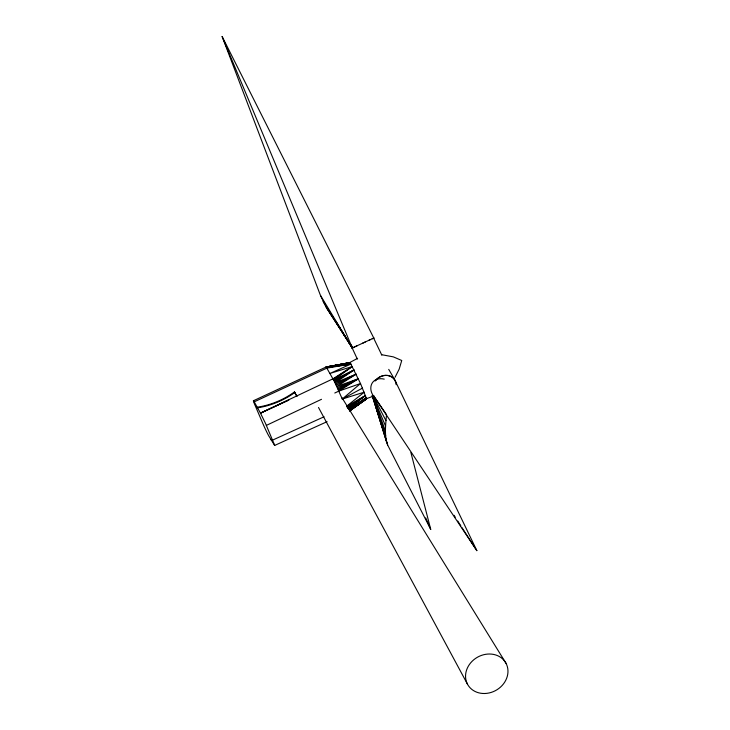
<?xml version="1.0" encoding="UTF-8"?>
<svg xmlns="http://www.w3.org/2000/svg" width="730" height="730" viewBox="0 0 730 730"><rect width="100%" height="100%" fill="white"/><g stroke="black" fill="none" stroke-linecap="round" stroke-linejoin="round"><path stroke-width="1.09" d="M410.908 452.6L430.718 529.36L387.676 445.063C384.08 435.372 385.723 424.696 386.517 414.649L373.842 396.098M395.012 377.337L399.137 369.225L401.746 360.492L393.342 356.87L381.398 354.652M350.382 410.415L366.588 398.854L360.51 383.542L350.847 364.078L326.967 368.084L254.213 401.838A9.964 0.511 65.1 0 0 255.126 405.469L262.928 423.719A9.964 0.511 65.1 0 0 268.832 435.974L274.644 445.446L327.104 421.666M346.558 406.263L364.261 392.174L342.27 399.027L334.568 381.735L326.182 366.989L253.429 400.743M348.785 408.736L365.566 395.45L346.622 406.418M349.469 410.661L366.36 397.731L348.858 408.955M349.341 410.251L366.36 397.731L349.141 409.685M347.535 408.535L365.566 395.45L347.097 407.523M350.208 410.269L366.241 398.744L373.997 395.925M349.524 410.999L366.588 398.854L349.488 410.771M350.254 410.287L366.588 398.854M352.709 408.106L354.515 406.856M359.023 403.736L366.241 398.744L359.817 402.933M333.263 379.299L352.243 366.551L329.969 373.45L350.847 364.078L349.597 362.627L326.155 367.099L349.597 362.627L357.618 358.33M334.778 393.014L338.866 391.079L358.32 378.788L336.84 386.462L356.112 374.171L335.106 382.821L354.041 369.991L333.628 379.956L352.243 366.551L332.962 378.815L260.455 413.143L288.761 400.049L260.455 413.143L265.428 423.245L274.699 445.391M334.568 381.735L354.041 369.991L334.066 380.777M338.428 390.048L358.32 378.788L337.406 387.712M336.256 385.212L356.112 374.171L335.672 383.989M362.536 388.104L342.27 399.027L360.51 383.542L338.866 391.079M357.335 359.114L352.207 348.064L353.393 347.498M373.641 338.118L381.808 355.081M337.935 388.917L358.32 378.788M373.285 338.291L373.787 338.045L222.121 36.509L320.47 295.44L326.283 307.467L352.298 348.018L355.008 346.741M266.35 425.407L321.501 399.301M354.004 347.206L357.162 345.737M355.82 346.358L370.329 339.632M362.509 343.246L365.338 341.941M368.887 340.299L373.787 338.045M372.163 338.784L373.879 337.999M272.637 440.08L324.074 416.766M352.207 348.064L352.709 347.836M326.283 307.467L352.517 347.918M341.905 364.526L349.597 362.627L337.406 365.319M326.274 367.035L349.944 362.737L326.447 367.236L350.847 364.078L326.675 367.591M384.245 379.116C371.442 376.251 366.67 388.889 374.846 397.677L476.854 550.648L395.341 381.096M329.951 313.07L333.373 317.422M454.033 515.298L455.264 517.205M457.728 521.028L460.812 525.801M462.044 527.717L476.854 550.648M323.107 301.554L352.298 348.018L351.796 345.874M341.786 397.403L505.999 663.269A21.918 18.98 -30 0 1 484.884 693.5A21.918 18.98 -30 0 1 469.39 664.51A21.918 18.98 -30 0 1 505.999 663.269M335.818 321.173L340.527 328.847M341.704 330.763L352.298 348.018L222.121 36.509M320.47 295.44L352.298 348.018L350.491 343.866M388.734 369.38L394.62 379.582M294.473 391.91L296.845 396.299L294.473 391.91A49.841 28.078 -22.9 0 1 257.206 407.203L254.213 401.838M257.206 407.203L260.464 413.18M348.995 342.023L352.298 348.018M318.517 407.486L467.519 684.247M373.395 396.417L385.924 420.589M425.727 517.853L430.718 529.36M271.012 439.442L271.332 440.163M373.039 396.481L385.577 426.128M372.455 395.532L385.495 431.174M372.382 395.633L385.668 435.664M386.763 442.663L372.291 395.596L386.088 439.515M372.309 395.614L387.676 445.063M294.738 392.521A49.841 28.078 -22.9 0 1 257.471 407.815M375.713 380.385A11.862 10.275 -30 0 1 387.438 375.476A11.862 10.275 -30 0 1 395.879 382.821M375.111 381.042A11.963 10.357 -30 0 1 388.077 375.476A11.963 10.357 -30 0 1 396.171 384.746M326.182 366.989L349.944 362.737L326.182 366.989"/></g></svg>
